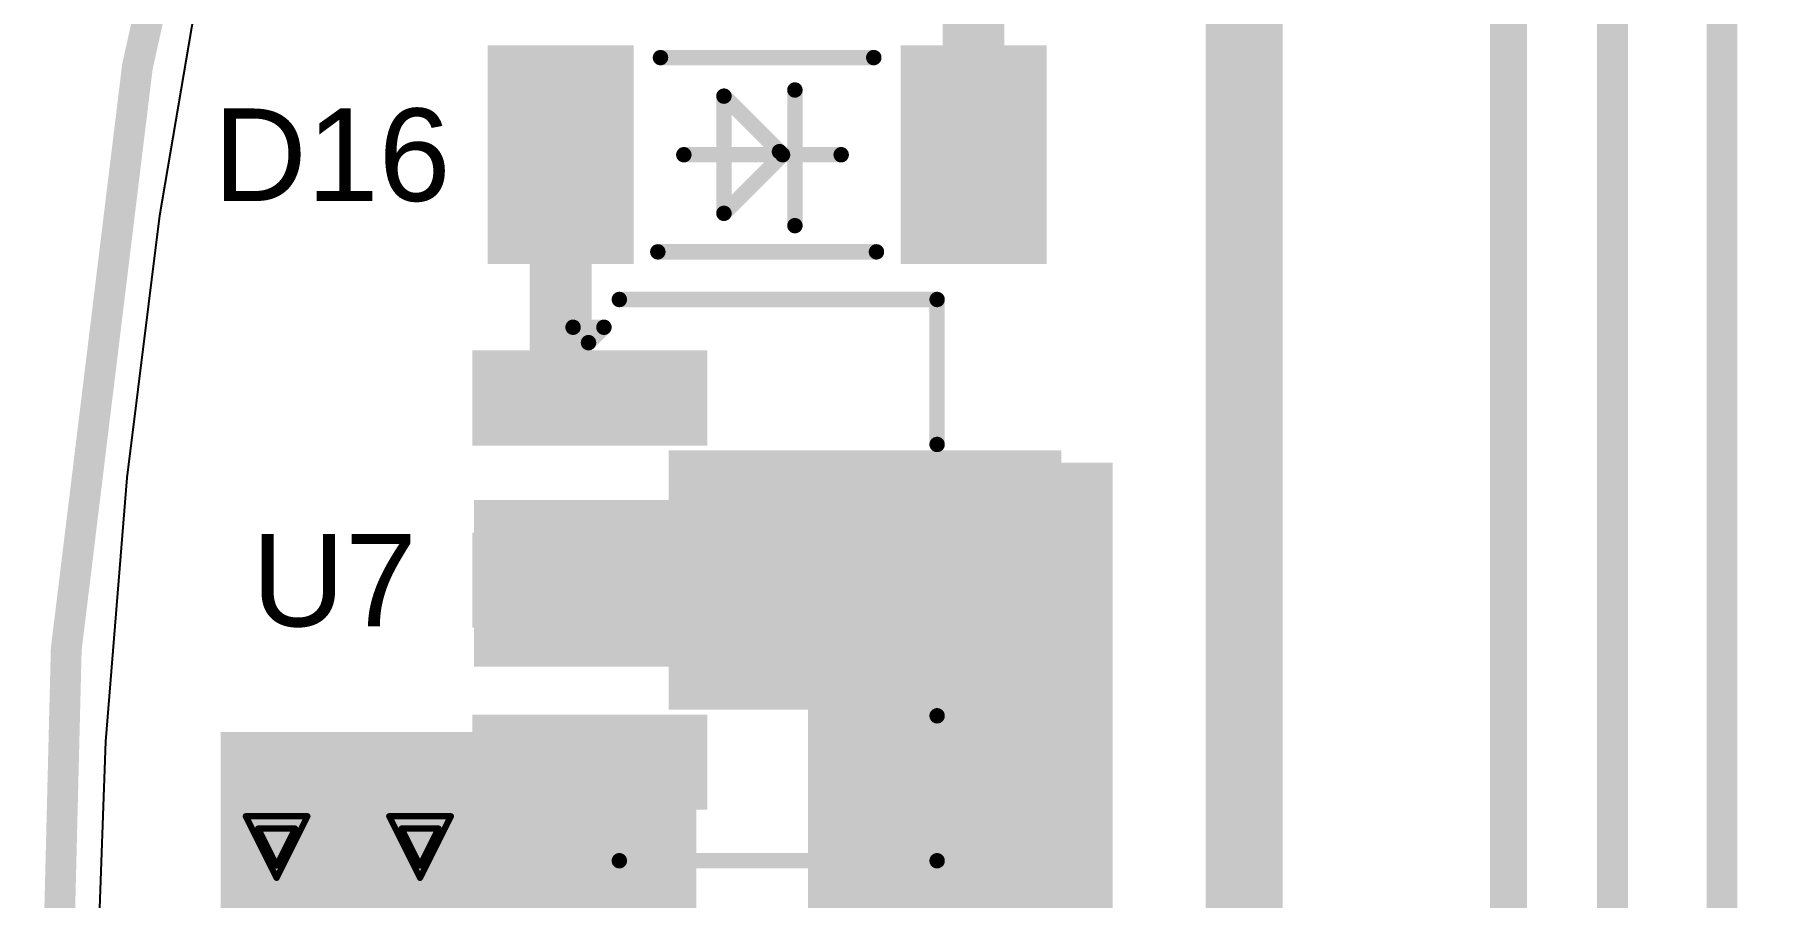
# Model space of a CAD drawing. Header units: inches. Extents: x 29 to 267, y 155 to 337.
# Drawn here: x 39.97 to 54.19, y 228.88 to 235.99 of the extents above; entities that cross this region are included whole.
import ezdxf

# ---------------------------------------------------------------- set-up
doc = ezdxf.new("R2010")
doc.units = ezdxf.units.IN
for name, color, linetype in [('Board Outline', 216, 'Continuous'), ('Bottom Layer', 5, 'Continuous'), ('Bottom Solder', 6, 'Continuous'), ('Drill Drawing', 1, 'Continuous'), ('Top Layer', 1, 'Continuous'), ('Top Overlay', 2, 'Continuous'), ('Top Paste', 8, 'Continuous'), ('Top Solder', 216, 'Continuous'), ('Via Holes', 16, 'Continuous')]:
    doc.layers.add(name, color=color, linetype=linetype)
doc.styles.add('Arial', font='', dxfattribs={"height": 0.2})
doc.styles.get('Arial').set_extended_font_data('Arial')

# ---------------------------------------------------------------- blocks, each defined once
blk = doc.blocks.new('SOT_89_3_5')
at = {"layer": 'Top Layer'}
for points in [[(-0.96650048, 2.64749915), (0.96650048, 2.64749915), (0.96650048, -0.38249987), (-0.96650048, -0.38249987)], [(-1.78999896, -0.2675001), (-1.21000012, -0.2675001), (-1.21000012, -1.99749918), (-1.78999896, -1.99749918)], [(-0.28999942, -0.2675001), (0.28999942, -0.2675001), (0.28999942, -1.99749918), (-0.28999942, -1.99749918)], [(1.21000012, -0.2675001), (1.78999896, -0.2675001), (1.78999896, -1.99749918), (1.21000012, -1.99749918)]]:
    blk.add_hatch(color=1, dxfattribs=at).paths.add_polyline_path(points)
at = {"layer": 'Top Paste'}
for points in [[(-0.96650048, 2.64749915), (0.96650048, 2.64749915), (0.96650048, -0.38249987), (-0.96650048, -0.38249987)], [(-1.78999896, -0.2675001), (-1.21000012, -0.2675001), (-1.21000012, -1.99749918), (-1.78999896, -1.99749918)], [(-0.28999942, -0.2675001), (0.28999942, -0.2675001), (0.28999942, -1.99749918), (-0.28999942, -1.99749918)], [(1.21000012, -0.2675001), (1.78999896, -0.2675001), (1.78999896, -1.99749918), (1.21000012, -1.99749918)]]:
    blk.add_hatch(color=8, dxfattribs=at).paths.add_polyline_path(points)
at = {"layer": 'Top Solder'}
for points in [[(-1.06810048, 2.74909915), (1.06810048, 2.74909915), (1.06810048, -0.48409987), (-1.06810048, -0.48409987)], [(-1.89159896, -0.1659001), (-1.10840012, -0.1659001), (-1.10840012, -2.09909918), (-1.89159896, -2.09909918)], [(-0.39159942, -0.1659001), (0.39159942, -0.1659001), (0.39159942, -2.09909918), (-0.39159942, -2.09909918)], [(1.10840012, -0.1659001), (1.89159896, -0.1659001), (1.89159896, -2.09909918), (1.10840012, -2.09909918)]]:
    blk.add_hatch(color=216, dxfattribs=at).paths.add_polyline_path(points)
at = {"layer": 'Top Overlay'}
for points in [[(-1.11760254, 1.7272, 0.127, 0.127, 0), (-2.31140254, 1.7272, 0.127, 0.127, 0)], [(-2.31140254, -0.889, 0.127, 0.127, 0), (-2.31140254, 1.7272, 0.127, 0.127, 0)], [(2.31140254, 1.7272, 0.127, 0.127, 0), (1.11760254, 1.7272, 0.127, 0.127, 0)], [(2.31140254, -0.889, 0.127, 0.127, 0), (2.31140254, 1.7272, 0.127, 0.127, 0)], [(-1.95580254, -1.143, 0.127, 0.127, 0), (-2.08280254, -1.016, 0.127, 0.127, 0)], [(-2.08280254, -1.27, 0.127, 0.127, 0), (-2.08280254, -1.016, 0.127, 0.127, 0)], [(-2.08280254, -1.27, 0.127, 0.127, 0), (-1.95580254, -1.143, 0.127, 0.127, 0)]]:
    blk.add_lwpolyline(points, format="xyseb", dxfattribs=at)
for points in [[(-2.34315254, 1.7272, 0.0635, 0.0635, 1), (-2.27965254, 1.7272, 0.0635, 0.0635, 1)], [(-2.34315254, 1.7272, 0.0635, 0.0635, 1), (-2.27965254, 1.7272, 0.0635, 0.0635, 1)], [(-1.14935254, 1.7272, 0.0635, 0.0635, 1), (-1.08585254, 1.7272, 0.0635, 0.0635, 1)], [(1.08585254, 1.7272, 0.0635, 0.0635, 1), (1.14935254, 1.7272, 0.0635, 0.0635, 1)], [(2.27965254, 1.7272, 0.0635, 0.0635, 1), (2.34315254, 1.7272, 0.0635, 0.0635, 1)], [(2.27965254, 1.7272, 0.0635, 0.0635, 1), (2.34315254, 1.7272, 0.0635, 0.0635, 1)], [(-2.34315254, -0.889, 0.0635, 0.0635, 1), (-2.27965254, -0.889, 0.0635, 0.0635, 1)], [(2.27965254, -0.889, 0.0635, 0.0635, 1), (2.34315254, -0.889, 0.0635, 0.0635, 1)], [(-2.11455254, -1.016, 0.0635, 0.0635, 1), (-2.05105254, -1.016, 0.0635, 0.0635, 1)], [(-2.11455254, -1.016, 0.0635, 0.0635, 1), (-2.05105254, -1.016, 0.0635, 0.0635, 1)], [(-1.98755254, -1.143, 0.0635, 0.0635, 1), (-1.92405254, -1.143, 0.0635, 0.0635, 1)], [(-1.98755254, -1.143, 0.0635, 0.0635, 1), (-1.92405254, -1.143, 0.0635, 0.0635, 1)], [(-2.11455254, -1.27, 0.0635, 0.0635, 1), (-2.05105254, -1.27, 0.0635, 0.0635, 1)], [(-2.11455254, -1.27, 0.0635, 0.0635, 1), (-2.05105254, -1.27, 0.0635, 0.0635, 1)]]:
    blk.add_lwpolyline(points, format="xyseb", close=True, dxfattribs=at)
blk = doc.blocks.new('LL_34_75')
at = {"layer": 'Top Layer'}
for points in [[(-1.1500231, -0.8499983), (-2.2500209, -0.8499983), (-2.2500209, 0.8499983), (-1.1500231, 0.8499983)], [(2.2500209, -0.8499983), (1.1500231, -0.8499983), (1.1500231, 0.8499983), (2.2500209, 0.8499983)]]:
    blk.add_hatch(color=1, dxfattribs=at).paths.add_polyline_path(points)
at = {"layer": 'Top Paste'}
for points in [[(-1.1500231, -0.8499983), (-2.2500209, -0.8499983), (-2.2500209, 0.8499983), (-1.1500231, 0.8499983)], [(2.2500209, -0.8499983), (1.1500231, -0.8499983), (1.1500231, 0.8499983), (2.2500209, 0.8499983)]]:
    blk.add_hatch(color=8, dxfattribs=at).paths.add_polyline_path(points)
at = {"layer": 'Top Solder'}
for points in [[(-1.0992231, -0.9007983), (-2.3008209, -0.9007983), (-2.3008209, 0.9007983), (-1.0992231, 0.9007983)], [(2.3008209, -0.9007983), (1.0992231, -0.9007983), (1.0992231, 0.9007983), (2.3008209, 0.9007983)]]:
    blk.add_hatch(color=216, dxfattribs=at).paths.add_polyline_path(points)
at = {"layer": 'Top Overlay'}
for points in [[(0.8999982, 0.7999984, 0.127, 0.127, 0), (-0.8999982, 0.7999984, 0.127, 0.127, 0)], [(-0.2286, 0.5841999999999999, 0.127, 0.127, 0), (-0.2286, -0.5334, 0.127, 0.127, 0)], [(0.3556, 0.4826, 0.127, 0.127, 0), (-0.127, 0, 0.127, 0.127, 0)], [(0.3556, 0.4826, 0.127, 0.127, 0), (0.3556, -0.4826, 0.127, 0.127, 0)], [(0.6858, 0, 0.127, 0.127, 0), (-0.6096, 0, 0.127, 0.127, 0)], [(0.3556, -0.4826, 0.127, 0.127, 0), (-0.1016, -0.0254, 0.127, 0.127, 0)], [(0.8781033999999999, -0.7999984, 0.127, 0.127, 0), (-0.8781033999999999, -0.7999984, 0.127, 0.127, 0)]]:
    blk.add_lwpolyline(points, format="xyseb", dxfattribs=at)
for points in [[(-0.9317481999999999, 0.7999984, 0.0635, 0.0635, 1), (-0.8682481999999999, 0.7999984, 0.0635, 0.0635, 1)], [(0.8682481999999999, 0.7999984, 0.0635, 0.0635, 1), (0.9317481999999999, 0.7999984, 0.0635, 0.0635, 1)], [(-0.26035, 0.5841999999999999, 0.0635, 0.0635, 1), (-0.19685, 0.5841999999999999, 0.0635, 0.0635, 1)], [(0.32385, 0.4826, 0.0635, 0.0635, 1), (0.38735, 0.4826, 0.0635, 0.0635, 1)], [(0.32385, 0.4826, 0.0635, 0.0635, 1), (0.38735, 0.4826, 0.0635, 0.0635, 1)], [(-0.64135, 0, 0.0635, 0.0635, 1), (-0.57785, 0, 0.0635, 0.0635, 1)], [(-0.15875, 0, 0.0635, 0.0635, 1), (-0.09524999999999999, 0, 0.0635, 0.0635, 1)], [(-0.13335, -0.0254, 0.0635, 0.0635, 1), (-0.06985, -0.0254, 0.0635, 0.0635, 1)], [(0.6540499999999999, 0, 0.0635, 0.0635, 1), (0.71755, 0, 0.0635, 0.0635, 1)], [(0.32385, -0.4826, 0.0635, 0.0635, 1), (0.38735, -0.4826, 0.0635, 0.0635, 1)], [(0.32385, -0.4826, 0.0635, 0.0635, 1), (0.38735, -0.4826, 0.0635, 0.0635, 1)], [(-0.26035, -0.5334, 0.0635, 0.0635, 1), (-0.19685, -0.5334, 0.0635, 0.0635, 1)], [(-0.9098533999999999, -0.7999984, 0.0635, 0.0635, 1), (-0.8463534, -0.7999984, 0.0635, 0.0635, 1)], [(0.8463534, -0.7999984, 0.0635, 0.0635, 1), (0.9098533999999999, -0.7999984, 0.0635, 0.0635, 1)]]:
    blk.add_lwpolyline(points, format="xyseb", close=True, dxfattribs=at)

msp = doc.modelspace()

# ---------------------------------------------------------------- hatches: boundary and pattern name
at = {"layer": 'Bottom Layer'}
h = msp.add_hatch(color=5, dxfattribs=at)
edge = h.paths.add_edge_path()
edge.add_arc((41.9608, 229.2985), 0.2999994, 0, 360)
h = msp.add_hatch(color=5, dxfattribs=at)
edge = h.paths.add_edge_path()
edge.add_arc((43.14189999999999, 229.2985), 0.2999994, 0, 360)
at = {"layer": 'Bottom Solder'}
h = msp.add_hatch(color=6, dxfattribs=at)
edge = h.paths.add_edge_path()
edge.add_arc((41.9608, 229.2985), 0.4015993999999999, 0, 360)
h = msp.add_hatch(color=6, dxfattribs=at)
edge = h.paths.add_edge_path()
edge.add_arc((43.14189999999999, 229.2985), 0.4015993999999999, 0, 360)
at = {"layer": 'Top Layer'}
for points in [[(46.33673232, 227.11853738), (48.8442, 227.11853738), (48.8442, 232.46350002), (46.33673232, 232.46350002)], [(46.33673232, 230.53049906), (48.8442, 230.53049906), (48.8442, 232.46350002), (46.33673232, 232.46350002)], [(43.5864, 230.78449906), (48.8442, 230.78449906), (48.8442, 232.15599746), (43.5864, 232.15599746)], [(41.50086188, 226.2269288), (45.4152, 226.2269288), (45.4152, 230.24659056), (41.50086188, 230.24659056)], [(41.50086188, 224.89514838), (44.29663987999999, 224.89514838), (44.29663987999999, 230.24658802), (41.50086188, 230.24658802)]]:
    msp.add_hatch(color=1, dxfattribs=at).paths.add_polyline_path(points)
h = msp.add_hatch(color=1, dxfattribs=at)
edge = h.paths.add_edge_path()
edge.add_arc((41.9608, 229.2985), 0.2999994, 0, 360)
h = msp.add_hatch(color=1, dxfattribs=at)
edge = h.paths.add_edge_path()
edge.add_arc((43.14189999999999, 229.2985), 0.2999994, 0, 360)
at = {"layer": 'Top Solder'}
h = msp.add_hatch(color=216, dxfattribs=at)
edge = h.paths.add_edge_path()
edge.add_arc((41.9608, 229.2985), 0.4015993999999999, 0, 360)
h = msp.add_hatch(color=216, dxfattribs=at)
edge = h.paths.add_edge_path()
edge.add_arc((43.14189999999999, 229.2985), 0.4015993999999999, 0, 360)
at = {"layer": 'Via Holes'}
h = msp.add_hatch(color=7, dxfattribs=at)
edge = h.paths.add_edge_path()
edge.add_arc((41.9608, 229.2985), 0.1499997, 0, 360)
h = msp.add_hatch(color=7, dxfattribs=at)
edge = h.paths.add_edge_path()
edge.add_arc((43.14189999999999, 229.2985), 0.1499997, 0, 360)

# ---------------------------------------------------------------- linework, layer by layer
at = {"layer": 'Board Outline'}
msp.add_lwpolyline([(55.14453537999999, 191.49055174, 0.254, 0.254, -2.4521854228508), (125.14466462, 191.49055174, 0.254, 0.254, 0)], format="xyseb", dxfattribs=at)
at = {"layer": 'Bottom Layer'}
for p, q in [((41.00053775999999, 234.49940146), (41.3646747, 236.64607992)), ((40.73082786, 232.33887238), (41.00053775999999, 234.49940146)), ((40.55605045999999, 230.16856684), (40.73082786, 232.33887238)), ((40.47655354, 227.99266822), (40.55605045999999, 230.16856684))]:
    msp.add_line(p, q, dxfattribs=at)
at = {"layer": 'Drill Drawing'}
for points in [[(41.70679999999999, 229.5525, 0.0508, 0.0508, 0), (42.2148, 229.5525, 0.0508, 0.0508, 0)], [(41.70679999999999, 229.5525, 0.0508, 0.0508, 0), (41.9608, 229.0445, 0.0508, 0.0508, 0)], [(41.9608, 229.0445, 0.0508, 0.0508, 0), (42.2148, 229.5525, 0.0508, 0.0508, 0)], [(42.88789999999999, 229.5525, 0.0508, 0.0508, 0), (43.3959, 229.5525, 0.0508, 0.0508, 0)], [(42.88789999999999, 229.5525, 0.0508, 0.0508, 0), (43.14189999999999, 229.0445, 0.0508, 0.0508, 0)], [(43.14189999999999, 229.0445, 0.0508, 0.0508, 0), (43.3959, 229.5525, 0.0508, 0.0508, 0)], [(41.80839999999999, 229.4509, 0.0508, 0.0508, 0), (42.1132, 229.4509, 0.0508, 0.0508, 0)], [(41.80839999999999, 229.4509, 0.0508, 0.0508, 0), (41.9608, 229.1461, 0.0508, 0.0508, 0)], [(41.9608, 229.1461, 0.0508, 0.0508, 0), (42.1132, 229.4509, 0.0508, 0.0508, 0)], [(42.98949999999999, 229.4509, 0.0508, 0.0508, 0), (43.29429999999999, 229.4509, 0.0508, 0.0508, 0)], [(42.98949999999999, 229.4509, 0.0508, 0.0508, 0), (43.14189999999999, 229.1461, 0.0508, 0.0508, 0)], [(43.14189999999999, 229.1461, 0.0508, 0.0508, 0), (43.29429999999999, 229.4509, 0.0508, 0.0508, 0)]]:
    msp.add_lwpolyline(points, format="xyseb", dxfattribs=at)
for points in [[(41.6941, 229.5525, 0.0254, 0.0254, 1), (41.7195, 229.5525, 0.0254, 0.0254, 1)], [(41.6941, 229.5525, 0.0254, 0.0254, 1), (41.7195, 229.5525, 0.0254, 0.0254, 1)], [(42.20209999999999, 229.5525, 0.0254, 0.0254, 1), (42.2275, 229.5525, 0.0254, 0.0254, 1)], [(42.20209999999999, 229.5525, 0.0254, 0.0254, 1), (42.2275, 229.5525, 0.0254, 0.0254, 1)], [(42.8752, 229.5525, 0.0254, 0.0254, 1), (42.9006, 229.5525, 0.0254, 0.0254, 1)], [(42.8752, 229.5525, 0.0254, 0.0254, 1), (42.9006, 229.5525, 0.0254, 0.0254, 1)], [(43.3832, 229.5525, 0.0254, 0.0254, 1), (43.4086, 229.5525, 0.0254, 0.0254, 1)], [(43.3832, 229.5525, 0.0254, 0.0254, 1), (43.4086, 229.5525, 0.0254, 0.0254, 1)], [(41.7957, 229.4509, 0.0254, 0.0254, 1), (41.8211, 229.4509, 0.0254, 0.0254, 1)], [(41.7957, 229.4509, 0.0254, 0.0254, 1), (41.8211, 229.4509, 0.0254, 0.0254, 1)], [(42.1005, 229.4509, 0.0254, 0.0254, 1), (42.1259, 229.4509, 0.0254, 0.0254, 1)], [(42.1005, 229.4509, 0.0254, 0.0254, 1), (42.1259, 229.4509, 0.0254, 0.0254, 1)], [(42.9768, 229.4509, 0.0254, 0.0254, 1), (43.0022, 229.4509, 0.0254, 0.0254, 1)], [(42.9768, 229.4509, 0.0254, 0.0254, 1), (43.0022, 229.4509, 0.0254, 0.0254, 1)], [(43.2816, 229.4509, 0.0254, 0.0254, 1), (43.307, 229.4509, 0.0254, 0.0254, 1)], [(43.2816, 229.4509, 0.0254, 0.0254, 1), (43.307, 229.4509, 0.0254, 0.0254, 1)], [(41.9481, 229.1461, 0.0254, 0.0254, 1), (41.9735, 229.1461, 0.0254, 0.0254, 1)], [(41.9481, 229.1461, 0.0254, 0.0254, 1), (41.9735, 229.1461, 0.0254, 0.0254, 1)], [(41.9481, 229.0445, 0.0254, 0.0254, 1), (41.9735, 229.0445, 0.0254, 0.0254, 1)], [(41.9481, 229.0445, 0.0254, 0.0254, 1), (41.9735, 229.0445, 0.0254, 0.0254, 1)], [(43.1292, 229.1461, 0.0254, 0.0254, 1), (43.1546, 229.1461, 0.0254, 0.0254, 1)], [(43.1292, 229.1461, 0.0254, 0.0254, 1), (43.1546, 229.1461, 0.0254, 0.0254, 1)], [(43.1292, 229.0445, 0.0254, 0.0254, 1), (43.1546, 229.0445, 0.0254, 0.0254, 1)], [(43.1292, 229.0445, 0.0254, 0.0254, 1), (43.1546, 229.0445, 0.0254, 0.0254, 1)]]:
    msp.add_lwpolyline(points, format="xyseb", close=True, dxfattribs=at)
at = {"layer": 'Top Layer'}
for points in [[(53.86069999999999, 223.58934708, 0.254, 0.254, 0), (53.86069999999999, 243.94161778, 0.254, 0.254, 0)], [(49.92749475999999, 220.81586012, 0.635, 0.635, 0), (49.92749475999999, 238.0234, 0.635, 0.635, 0)], [(52.10343656, 222.29387596, 0.3048, 0.3048, 0), (52.10343656, 237.5154, 0.3048, 0.3048, 0)], [(52.959, 222.7899532, 0.254, 0.254, 0), (52.959, 237.0074, 0.254, 0.254, 0)], [(47.699422, 235.0008, 0.508, 0.508, 0), (47.699422, 236.704378, 0.508, 0.508, 0)], [(44.299378, 233.0329985, 0.508, 0.508, 0), (44.299378, 235.0008, 0.508, 0.508, 0)], [(44.299378, 233.0329985, 0.508, 0.508, 0), (44.33537741999999, 232.99699908, 0.508, 0.508, 0)], [(44.33537741999999, 232.99699908, 0.508, 0.508, 0), (44.53916416, 232.99699908, 0.508, 0.508, 0)], [(46.80416344, 231.49699954, 0.635, 0.635, 0), (46.9841834, 231.49699954, 0.635, 0.635, 0)], [(46.9841834, 231.49699954, 0.635, 0.635, 0), (47.69668387999999, 230.78449906, 0.635, 0.635, 0)], [(47.69668387999999, 227.96853568, 0.635, 0.635, 0), (47.69668387999999, 230.78449906, 0.635, 0.635, 0)]]:
    msp.add_lwpolyline(points, format="xyseb", dxfattribs=at)
for points in [[(44.17237799999999, 235.0008, 0.254, 0.254, 1), (44.42637799999999, 235.0008, 0.254, 0.254, 1)], [(47.572422, 235.0008, 0.254, 0.254, 1), (47.82642199999999, 235.0008, 0.254, 0.254, 1)], [(44.17237799999999, 233.0329985, 0.254, 0.254, 1), (44.42637799999999, 233.0329985, 0.254, 0.254, 1)], [(44.17237799999999, 233.0329985, 0.254, 0.254, 1), (44.42637799999999, 233.0329985, 0.254, 0.254, 1)], [(44.20837742, 232.99699908, 0.254, 0.254, 1), (44.46237742, 232.99699908, 0.254, 0.254, 1)], [(44.20837742, 232.99699908, 0.254, 0.254, 1), (44.46237742, 232.99699908, 0.254, 0.254, 1)], [(44.41216416, 232.99699908, 0.254, 0.254, 1), (44.66616416, 232.99699908, 0.254, 0.254, 1)], [(46.64541344, 231.49699954, 0.3175, 0.3175, 1), (46.96291344, 231.49699954, 0.3175, 0.3175, 1)], [(46.82543339999999, 231.49699954, 0.3175, 0.3175, 1), (47.1429334, 231.49699954, 0.3175, 0.3175, 1)], [(46.82543339999999, 231.49699954, 0.3175, 0.3175, 1), (47.1429334, 231.49699954, 0.3175, 0.3175, 1)], [(47.53793388, 230.78449906, 0.3175, 0.3175, 1), (47.85543388, 230.78449906, 0.3175, 0.3175, 1)], [(47.53793388, 230.78449906, 0.3175, 0.3175, 1), (47.85543388, 230.78449906, 0.3175, 0.3175, 1)]]:
    msp.add_lwpolyline(points, format="xyseb", close=True, dxfattribs=at)

# ---------------------------------------------------------------- block references
for name, p, rotation in [('LL_34_75', (45.99939999999999, 235.0008), 180), ('SOT_89_3_5', (45.6716638, 231.49699954), 270)]:
    msp.add_blockref(name, p, dxfattribs=dict(rotation=rotation))

# ---------------------------------------------------------------- texts
at = {"layer": 'Top Overlay', "style": 'Arial'}
for s, p in [('D16', (41.44040988, 234.61992446)), ('U7', (41.75506762, 231.116124))]:
    msp.add_text(s, height=0.7619999999999999, dxfattribs=at).set_placement(p)

doc.saveas('drawing.dxf')
